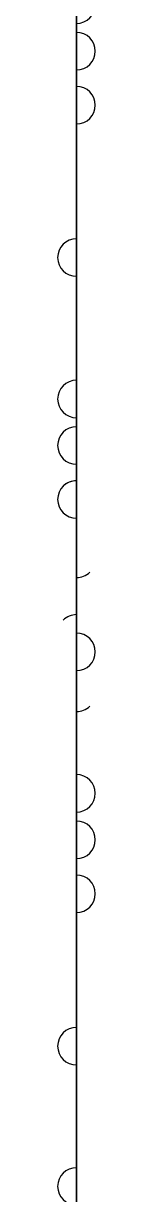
# Model space of a CAD drawing. Header units: millimetres. Extents: x 517 to 522, y -150 to 348.
# Drawn here: x 518.5 to 520.3, y 155.7 to 211.8 of the extents above; entities that cross this region are included whole.
import ezdxf

# ---------------------------------------------------------------- set-up
doc = ezdxf.new("R2010")
doc.units = ezdxf.units.MM
doc.layers.add('f', color=7, linetype='CONTINUOUS')

msp = doc.modelspace()

# ---------------------------------------------------------------- linework, layer by layer
at = {"layer": 'f'}
for p, q in [((519.396, -149.594, 143.903), (519.396, 348.406, 143.903)), ((519.396, -149.594, -462.597), (519.396, 348.406, -462.597)), ((519.396, 226.775, -22.597), (519.396, 198.605, -22.597)), ((519.396, 226.775, -61.097), (519.396, 198.605, -61.097)), ((519.396, 226.775, -138.097), (519.396, 198.605, -138.097)), ((519.396, 226.775, -215.097), (519.396, 198.605, -215.097)), ((519.396, 226.775, 15.903), (519.396, 198.605, 15.903)), ((519.396, 226.775, 54.403), (519.396, 198.605, 54.403)), ((519.396, 226.775, 92.903), (519.396, 198.605, 92.903)), ((519.396, 222.319, -446.097), (519.396, 198.605, -446.097)), ((519.396, 198.605, -444.097), (519.396, 222.319, -444.097)), ((519.396, 222.319, -330.597), (519.396, 198.605, -330.597)), ((519.396, 198.605, -328.597), (519.396, 222.319, -328.597)), ((519.396, 198.605, -367.097), (519.396, 222.319, -367.097)), ((519.396, 222.319, -369.097), (519.396, 198.605, -369.097)), ((519.396, 222.319, -407.597), (519.396, 198.605, -407.597)), ((519.396, 198.605, -405.597), (519.396, 222.319, -405.597)), ((519.396, 198.605, -290.097), (519.396, 222.319, -290.097)), ((519.396, 222.319, -292.097), (519.396, 198.605, -292.097)), ((519.396, 222.319, -253.597), (519.396, 198.605, -253.597)), ((519.396, 198.605, -251.597), (519.396, 222.319, -251.597)), ((519.396, 222.319, -99.597), (519.396, 198.605, -99.597)), ((519.396, 198.605, -97.597), (519.396, 222.319, -97.597)), ((519.396, 222.319, -176.597), (519.396, 198.605, -176.597)), ((519.396, 198.605, -174.597), (519.396, 222.319, -174.597)), ((519.396, 220.356, -442.097), (519.396, 205.025, -442.097)), ((519.396, 220.356, -365.097), (519.396, 205.025, -365.097)), ((519.396, 220.356, -326.597), (519.396, 205.025, -326.597)), ((519.396, 220.356, -403.597), (519.396, 205.025, -403.597)), ((519.396, 220.356, -249.597), (519.396, 205.025, -249.597)), ((519.396, 220.356, -288.097), (519.396, 205.025, -288.097)), ((519.396, 220.356, -95.597), (519.396, 205.025, -95.597)), ((519.396, 220.356, -172.597), (519.396, 205.025, -172.597)), ((519.396, 204.127, -440.656), (519.396, 211.793, -425.041)), ((519.396, 204.127, -363.656), (519.396, 211.793, -348.041)), ((519.396, 204.127, -325.156), (519.396, 211.793, -309.541)), ((519.396, 204.127, -402.156), (519.396, 211.793, -386.541)), ((519.396, 204.127, -248.156), (519.396, 211.793, -232.541)), ((519.396, 204.127, -286.656), (519.396, 211.793, -271.041)), ((519.396, 197.707, -21.156), (519.396, 211.793, 7.536)), ((519.396, 197.707, -59.656), (519.396, 211.793, -30.964)), ((519.396, 204.127, -94.156), (519.396, 211.793, -78.541)), ((519.396, 197.707, -136.656), (519.396, 211.793, -107.964)), ((519.396, 197.707, -213.656), (519.396, 211.793, -184.964)), ((519.396, 204.127, -171.156), (519.396, 211.793, -155.541)), ((519.396, 197.707, 17.344), (519.396, 211.793, 46.036)), ((519.396, 197.707, 55.844), (519.396, 211.793, 84.536)), ((519.396, 197.707, 94.344), (519.396, 211.793, 123.036)), ((519.396, 211.36, -421.384), (519.396, 201.466, -441.538)), ((519.396, 211.36, -305.884), (519.396, 201.466, -326.038)), ((519.396, 211.36, -344.384), (519.396, 201.466, -364.538)), ((519.396, 211.36, -382.884), (519.396, 201.466, -403.038)), ((519.396, 211.36, -267.384), (519.396, 201.466, -287.538)), ((519.396, 211.36, -228.884), (519.396, 201.466, -249.038)), ((519.396, 211.36, -151.884), (519.396, 201.466, -172.038)), ((519.396, 211.36, -74.884), (519.396, 201.466, -95.038)), ((519.396, 199.671, -440.656), (519.396, 209.565, -420.503)), ((519.396, 199.671, -325.156), (519.396, 209.565, -305.003)), ((519.396, 199.671, -363.656), (519.396, 209.565, -343.503)), ((519.396, 199.671, -402.156), (519.396, 209.565, -382.003)), ((519.396, 199.671, -286.656), (519.396, 209.565, -266.503)), ((519.396, 199.671, -248.156), (519.396, 209.565, -228.003)), ((519.396, 199.671, -171.156), (519.396, 209.565, -151.003)), ((519.396, 199.671, -94.156), (519.396, 209.565, -74.003)), ((519.396, 208.773, -413.038), (519.396, 194.688, -441.73)), ((519.396, 208.773, -336.038), (519.396, 194.688, -364.73)), ((519.396, 208.773, -297.538), (519.396, 194.688, -326.23)), ((519.396, 208.773, -374.538), (519.396, 194.688, -403.23)), ((519.396, 208.773, -220.538), (519.396, 194.688, -249.23)), ((519.396, 208.773, -259.038), (519.396, 194.688, -287.73)), ((519.396, 208.773, 10.462), (519.396, 194.688, -18.23)), ((519.396, 208.773, -28.038), (519.396, 194.688, -56.73)), ((519.396, 208.773, -66.538), (519.396, 194.688, -95.23)), ((519.396, 208.773, -143.538), (519.396, 194.688, -172.23)), ((519.396, 208.773, -105.038), (519.396, 194.688, -133.73)), ((519.396, 208.773, -182.038), (519.396, 194.688, -210.73)), ((519.396, 208.773, 48.962), (519.396, 194.688, 20.27)), ((519.396, 208.773, 87.462), (519.396, 194.688, 58.77)), ((519.396, 208.773, 125.962), (519.396, 194.688, 97.27)), ((519.396, 179.705, -296.097), (519.396, 207.875, -296.097)), ((519.396, 179.705, -219.097), (519.396, 207.875, -219.097)), ((519.396, 179.705, -65.097), (519.396, 207.875, -65.097)), ((519.396, 192.893, -440.849), (519.396, 206.978, -412.156)), ((519.396, 192.893, -363.849), (519.396, 206.978, -335.156)), ((519.396, 192.893, -402.349), (519.396, 206.978, -373.656)), ((519.396, 192.893, -286.849), (519.396, 206.978, -258.156)), ((519.396, 192.893, -17.349), (519.396, 206.978, 11.344)), ((519.396, 192.893, -55.849), (519.396, 206.978, -27.156)), ((519.396, 192.893, -171.349), (519.396, 206.978, -142.656)), ((519.396, 192.893, -132.849), (519.396, 206.978, -104.156)), ((519.396, 192.893, -209.849), (519.396, 206.978, -181.156)), ((519.396, 192.893, 21.151), (519.396, 206.978, 49.844)), ((519.396, 192.893, 59.651), (519.396, 206.978, 88.344)), ((519.396, 192.893, 98.151), (519.396, 206.978, 126.844)), ((519.396, 179.705, -411.597), (519.396, 203.419, -411.597)), ((519.396, 203.419, -413.597), (519.396, 179.705, -413.597)), ((519.396, 203.419, -336.597), (519.396, 179.705, -336.597)), ((519.396, 179.705, -334.597), (519.396, 203.419, -334.597)), ((519.396, 179.705, -373.097), (519.396, 203.419, -373.097)), ((519.396, 203.419, -375.097), (519.396, 179.705, -375.097)), ((519.396, 179.705, -257.597), (519.396, 203.419, -257.597)), ((519.396, 203.419, -259.597), (519.396, 179.705, -259.597)), ((519.396, 179.705, -180.597), (519.396, 203.419, -180.597)), ((519.396, 203.419, -182.597), (519.396, 179.705, -182.597)), ((519.396, 179.705, 11.903), (519.396, 203.419, 11.903)), ((519.396, 203.419, 9.903), (519.396, 179.705, 9.903)), ((519.396, 179.705, -26.597), (519.396, 203.419, -26.597)), ((519.396, 203.419, -28.597), (519.396, 179.705, -28.597)), ((519.396, 179.705, -103.597), (519.396, 203.419, -103.597)), ((519.396, 203.419, -105.597), (519.396, 179.705, -105.597)), ((519.396, 179.705, -142.097), (519.396, 203.419, -142.097)), ((519.396, 203.419, -144.097), (519.396, 179.705, -144.097)), ((519.396, 179.705, 50.403), (519.396, 203.419, 50.403)), ((519.396, 203.419, 48.403), (519.396, 179.705, 48.403)), ((519.396, 179.705, 88.903), (519.396, 203.419, 88.903)), ((519.396, 203.419, 86.903), (519.396, 179.705, 86.903)), ((519.396, 179.705, 127.403), (519.396, 203.419, 127.403)), ((519.396, 203.419, 125.403), (519.396, 179.705, 125.403)), ((519.396, 202.354, -417.038), (519.396, 194.688, -432.653)), ((519.396, 202.354, -340.038), (519.396, 194.688, -355.653)), ((519.396, 202.354, -378.538), (519.396, 194.688, -394.153)), ((519.396, 202.354, -263.038), (519.396, 194.688, -278.653)), ((519.396, 202.354, 6.462), (519.396, 194.688, -9.153)), ((519.396, 202.354, -32.038), (519.396, 194.688, -47.653)), ((519.396, 202.354, -147.538), (519.396, 194.688, -163.153)), ((519.396, 202.354, -109.038), (519.396, 194.688, -124.653)), ((519.396, 202.354, -186.038), (519.396, 194.688, -201.653)), ((519.396, 202.354, 44.962), (519.396, 194.688, 29.347)), ((519.396, 202.354, 83.462), (519.396, 194.688, 67.847)), ((519.396, 202.354, 121.962), (519.396, 194.688, 106.347)), ((519.396, 186.125, -415.597), (519.396, 201.456, -415.597)), ((519.396, 186.125, -338.597), (519.396, 201.456, -338.597)), ((519.396, 186.125, -377.097), (519.396, 201.456, -377.097)), ((519.396, 186.125, -261.597), (519.396, 201.456, -261.597)), ((519.396, 186.125, 7.903), (519.396, 201.456, 7.903)), ((519.396, 186.125, -30.597), (519.396, 201.456, -30.597)), ((519.396, 186.125, -146.097), (519.396, 201.456, -146.097)), ((519.396, 186.125, -107.597), (519.396, 201.456, -107.597)), ((519.396, 186.125, -184.597), (519.396, 201.456, -184.597)), ((519.396, 186.125, 46.403), (519.396, 201.456, 46.403)), ((519.396, 186.125, 84.903), (519.396, 201.456, 84.903)), ((519.396, 186.125, 123.403), (519.396, 201.456, 123.403)), ((519.396, 192.893, -432.653), (519.396, 185.227, -417.038)), ((519.396, 192.893, -355.653), (519.396, 185.227, -340.038)), ((519.396, 192.893, -326.23), (519.396, 178.807, -297.538)), ((519.396, 192.893, -394.153), (519.396, 185.227, -378.538)), ((519.396, 192.893, -249.23), (519.396, 178.807, -220.538)), ((519.396, 192.893, -278.653), (519.396, 185.227, -263.038)), ((519.396, 192.893, -9.153), (519.396, 185.227, 6.462)), ((519.396, 192.893, -47.653), (519.396, 185.227, -32.038)), ((519.396, 192.893, -95.23), (519.396, 178.807, -66.538)), ((519.396, 192.893, -163.153), (519.396, 185.227, -147.538)), ((519.396, 192.893, -124.653), (519.396, 185.227, -109.038)), ((519.396, 192.893, -201.653), (519.396, 185.227, -186.038)), ((519.396, 192.893, 29.347), (519.396, 185.227, 44.962)), ((519.396, 192.893, 67.847), (519.396, 185.227, 83.462)), ((519.396, 192.893, 106.347), (519.396, 185.227, 121.962)), ((519.396, 182.566, -416.156), (519.396, 192.46, -436.31)), ((519.396, 182.566, -339.156), (519.396, 192.46, -359.31)), ((519.396, 182.566, -377.656), (519.396, 192.46, -397.81)), ((519.396, 182.566, -262.156), (519.396, 192.46, -282.31)), ((519.396, 182.566, 7.344), (519.396, 192.46, -12.81)), ((519.396, 182.566, -31.156), (519.396, 192.46, -51.31)), ((519.396, 182.566, -185.156), (519.396, 192.46, -205.31)), ((519.396, 182.566, -108.156), (519.396, 192.46, -128.31)), ((519.396, 182.566, -146.656), (519.396, 192.46, -166.81)), ((519.396, 182.566, 45.844), (519.396, 192.46, 25.69)), ((519.396, 182.566, 84.344), (519.396, 192.46, 64.19)), ((519.396, 182.566, 122.844), (519.396, 192.46, 102.69)), ((519.396, 190.665, -437.191), (519.396, 180.771, -417.038)), ((519.396, 190.665, -360.191), (519.396, 180.771, -340.038)), ((519.396, 190.665, -398.691), (519.396, 180.771, -378.538)), ((519.396, 190.665, -283.191), (519.396, 180.771, -263.038)), ((519.396, 190.665, -13.691), (519.396, 180.771, 6.462)), ((519.396, 190.665, -52.191), (519.396, 180.771, -32.038)), ((519.396, 190.665, -206.191), (519.396, 180.771, -186.038)), ((519.396, 190.665, -129.191), (519.396, 180.771, -109.038)), ((519.396, 190.665, -167.691), (519.396, 180.771, -147.538)), ((519.396, 190.665, 24.809), (519.396, 180.771, 44.962)), ((519.396, 190.665, 63.309), (519.396, 180.771, 83.462)), ((519.396, 190.665, 101.809), (519.396, 180.771, 121.962)), ((519.396, 175.788, -415.964), (519.396, 189.873, -444.656)), ((519.396, 175.788, -300.464), (519.396, 189.873, -329.156)), ((519.396, 175.788, -338.964), (519.396, 189.873, -367.656)), ((519.396, 175.788, -377.464), (519.396, 189.873, -406.156)), ((519.396, 175.788, -261.964), (519.396, 189.873, -290.656)), ((519.396, 175.788, -223.464), (519.396, 189.873, -252.156)), ((519.396, 175.788, 7.536), (519.396, 189.873, -21.156)), ((519.396, 175.788, -30.964), (519.396, 189.873, -59.656)), ((519.396, 175.788, -184.964), (519.396, 189.873, -213.656)), ((519.396, 175.788, -69.464), (519.396, 189.873, -98.156)), ((519.396, 175.788, -146.464), (519.396, 189.873, -175.156)), ((519.396, 175.788, -107.964), (519.396, 189.873, -136.656)), ((519.396, 175.788, 46.036), (519.396, 189.873, 17.344)), ((519.396, 175.788, 84.536), (519.396, 189.873, 55.844)), ((519.396, 175.788, 123.036), (519.396, 189.873, 94.344)), ((519.396, 188.975, -330.597), (519.396, 160.805, -330.597)), ((519.396, 188.975, -407.597), (519.396, 160.805, -407.597)), ((519.396, 188.975, -253.597), (519.396, 160.805, -253.597)), ((519.396, 188.078, -445.538), (519.396, 173.993, -416.845)), ((519.396, 188.078, -368.538), (519.396, 173.993, -339.845)), ((519.396, 188.078, -291.538), (519.396, 173.993, -262.845)), ((519.396, 188.078, -22.038), (519.396, 173.993, 6.655)), ((519.396, 188.078, -60.538), (519.396, 173.993, -31.845)), ((519.396, 188.078, -214.538), (519.396, 173.993, -185.845)), ((519.396, 188.078, -99.038), (519.396, 173.993, -70.345)), ((519.396, 188.078, -176.038), (519.396, 173.993, -147.345)), ((519.396, 188.078, -137.538), (519.396, 173.993, -108.845)), ((519.396, 188.078, 16.462), (519.396, 173.993, 45.155)), ((519.396, 188.078, 54.962), (519.396, 173.993, 83.655)), ((519.396, 188.078, 93.462), (519.396, 173.993, 122.155)), ((519.396, 184.519, -446.097), (519.396, 160.805, -446.097)), ((519.396, 160.805, -444.097), (519.396, 184.519, -444.097)), ((519.396, 184.519, -369.097), (519.396, 160.805, -369.097)), ((519.396, 160.805, -367.097), (519.396, 184.519, -367.097)), ((519.396, 184.519, -292.097), (519.396, 160.805, -292.097)), ((519.396, 160.805, -290.097), (519.396, 184.519, -290.097)), ((519.396, 160.805, -213.097), (519.396, 184.519, -213.097)), ((519.396, 184.519, -215.097), (519.396, 160.805, -215.097)), ((519.396, 160.805, -20.597), (519.396, 184.519, -20.597)), ((519.396, 184.519, -22.597), (519.396, 160.805, -22.597)), ((519.396, 160.805, -59.097), (519.396, 184.519, -59.097)), ((519.396, 184.519, -61.097), (519.396, 160.805, -61.097)), ((519.396, 184.519, -176.597), (519.396, 160.805, -176.597)), ((519.396, 160.805, -174.597), (519.396, 184.519, -174.597)), ((519.396, 160.805, -97.597), (519.396, 184.519, -97.597)), ((519.396, 184.519, -99.597), (519.396, 160.805, -99.597)), ((519.396, 184.519, -138.097), (519.396, 160.805, -138.097)), ((519.396, 160.805, -136.097), (519.396, 184.519, -136.097)), ((519.396, 160.805, 17.903), (519.396, 184.519, 17.903)), ((519.396, 184.519, 15.903), (519.396, 160.805, 15.903)), ((519.396, 160.805, 56.403), (519.396, 184.519, 56.403)), ((519.396, 184.519, 54.403), (519.396, 160.805, 54.403)), ((519.396, 160.805, 94.903), (519.396, 184.519, 94.903)), ((519.396, 184.519, 92.903), (519.396, 160.805, 92.903)), ((519.396, 175.788, -425.041), (519.396, 183.454, -440.656)), ((519.396, 175.788, -348.041), (519.396, 183.454, -363.656)), ((519.396, 175.788, -271.041), (519.396, 183.454, -286.656)), ((519.396, 175.788, -1.541), (519.396, 183.454, -17.156)), ((519.396, 175.788, -40.041), (519.396, 183.454, -55.656)), ((519.396, 175.788, -194.041), (519.396, 183.454, -209.656)), ((519.396, 175.788, -117.041), (519.396, 183.454, -132.656)), ((519.396, 175.788, -78.541), (519.396, 183.454, -94.156)), ((519.396, 175.788, -155.541), (519.396, 183.454, -171.156)), ((519.396, 175.788, 36.959), (519.396, 183.454, 21.344)), ((519.396, 175.788, 75.459), (519.396, 183.454, 59.844)), ((519.396, 175.788, 113.959), (519.396, 183.454, 98.344)), ((519.396, 182.556, -442.097), (519.396, 167.225, -442.097)), ((519.396, 182.556, -365.097), (519.396, 167.225, -365.097)), ((519.396, 182.556, -288.097), (519.396, 167.225, -288.097)), ((519.396, 182.556, -18.597), (519.396, 167.225, -18.597)), ((519.396, 182.556, -57.097), (519.396, 167.225, -57.097)), ((519.396, 182.556, -211.097), (519.396, 167.225, -211.097)), ((519.396, 182.556, -134.097), (519.396, 167.225, -134.097)), ((519.396, 182.556, -95.597), (519.396, 167.225, -95.597)), ((519.396, 182.556, -172.597), (519.396, 167.225, -172.597)), ((519.396, 182.556, 19.903), (519.396, 167.225, 19.903)), ((519.396, 182.556, 58.403), (519.396, 167.225, 58.403)), ((519.396, 182.556, 96.903), (519.396, 167.225, 96.903)), ((519.396, 166.327, -440.656), (519.396, 173.993, -425.041)), ((519.396, 159.907, -329.156), (519.396, 173.993, -300.464)), ((519.396, 166.327, -363.656), (519.396, 173.993, -348.041)), ((519.396, 159.907, -406.156), (519.396, 173.993, -377.464)), ((519.396, 166.327, -286.656), (519.396, 173.993, -271.041)), ((519.396, 159.907, -252.156), (519.396, 173.993, -223.464)), ((519.396, 166.327, -17.156), (519.396, 173.993, -1.541)), ((519.396, 166.327, -55.656), (519.396, 173.993, -40.041)), ((519.396, 166.327, -209.656), (519.396, 173.993, -194.041)), ((519.396, 166.327, -132.656), (519.396, 173.993, -117.041)), ((519.396, 166.327, -94.156), (519.396, 173.993, -78.541)), ((519.396, 166.327, -171.156), (519.396, 173.993, -155.541)), ((519.396, 166.327, 21.344), (519.396, 173.993, 36.959)), ((519.396, 166.327, 59.844), (519.396, 173.993, 75.459)), ((519.396, 166.327, 98.344), (519.396, 173.993, 113.959)), ((519.396, 173.56, -421.384), (519.396, 163.666, -441.538)), ((519.396, 173.56, -344.384), (519.396, 163.666, -364.538)), ((519.396, 173.56, -267.384), (519.396, 163.666, -287.538)), ((519.396, 173.56, 2.116), (519.396, 163.666, -18.038)), ((519.396, 173.56, -36.384), (519.396, 163.666, -56.538)), ((519.396, 173.56, -113.384), (519.396, 163.666, -133.538)), ((519.396, 173.56, -151.884), (519.396, 163.666, -172.038)), ((519.396, 173.56, -74.884), (519.396, 163.666, -95.038)), ((519.396, 173.56, -190.384), (519.396, 163.666, -210.538)), ((519.396, 173.56, 40.616), (519.396, 163.666, 20.462)), ((519.396, 173.56, 79.116), (519.396, 163.666, 58.962)), ((519.396, 173.56, 117.616), (519.396, 163.666, 97.462)), ((519.396, 161.871, -440.656), (519.396, 171.765, -420.503)), ((519.396, 161.871, -363.656), (519.396, 171.765, -343.503)), ((519.396, 161.871, -286.656), (519.396, 171.765, -266.503)), ((519.396, 161.871, -17.156), (519.396, 171.765, 2.997)), ((519.396, 161.871, -55.656), (519.396, 171.765, -35.503)), ((519.396, 161.871, -132.656), (519.396, 171.765, -112.503)), ((519.396, 161.871, -171.156), (519.396, 171.765, -151.003)), ((519.396, 161.871, -94.156), (519.396, 171.765, -74.003)), ((519.396, 161.871, -209.656), (519.396, 171.765, -189.503)), ((519.396, 161.871, 21.344), (519.396, 171.765, 41.497)), ((519.396, 161.871, 59.844), (519.396, 171.765, 79.997)), ((519.396, 161.871, 98.344), (519.396, 171.765, 118.497)), ((519.396, 156.946, -441.612), (519.396, 170.973, -413.038)), ((519.396, 170.973, -297.538), (519.396, 156.888, -326.23)), ((519.396, 170.973, -336.038), (519.396, 156.888, -364.73)), ((519.396, 170.973, -374.538), (519.396, 156.946, -403.112)), ((519.396, 170.973, -220.538), (519.396, 156.888, -249.23)), ((519.396, 170.973, -182.038), (519.396, 156.888, -210.73)), ((519.396, 170.973, -143.538), (519.396, 156.888, -172.23)), ((519.396, 170.973, -105.038), (519.396, 156.888, -133.73)), ((519.396, 170.973, -66.538), (519.396, 156.888, -95.23)), ((519.396, 170.973, -28.038), (519.396, 156.888, -56.73)), ((519.396, 170.973, 10.462), (519.396, 156.888, -18.23)), ((519.396, 170.973, 48.962), (519.396, 156.888, 20.27)), ((519.396, 170.973, 87.462), (519.396, 156.888, 58.77)), ((519.396, 170.973, 125.962), (519.396, 156.888, 97.27)), ((519.396, 170.973, -259.038), (519.396, 156.888, -287.73)), ((519.396, 170.075, -373.097), (519.396, 142.021, -373.097)), ((519.396, 170.075, -180.597), (519.396, 142.021, -180.597)), ((519.396, 170.075, -142.097), (519.396, 142.021, -142.097)), ((519.396, 170.075, -65.097), (519.396, 142.021, -65.097)), ((519.396, 170.075, -26.597), (519.396, 142.021, -26.597)), ((519.396, 170.075, 11.903), (519.396, 142.021, 11.903)), ((519.396, 170.075, 50.403), (519.396, 142.021, 50.403)), ((519.396, 170.075, 88.903), (519.396, 142.021, 88.903)), ((519.396, 170.075, 127.403), (519.396, 142.021, 127.403)), ((519.396, 169.178, -412.156), (519.396, 155.15, -440.731)), ((519.396, 156.106, -323.285), (519.396, 169.178, -296.656)), ((519.396, 156.106, -361.785), (519.396, 169.178, -335.156)), ((519.396, 156.106, -246.285), (519.396, 169.178, -219.656)), ((519.396, 156.106, -130.785), (519.396, 169.178, -104.156)), ((519.396, 156.106, -284.785), (519.396, 169.178, -258.156)), ((519.396, 146.477, -413.597), (519.396, 165.62, -413.597)), ((519.396, 165.62, -411.597), (519.396, 146.477, -411.597)), ((519.396, 165.62, -334.597), (519.396, 146.477, -334.597)), ((519.396, 146.477, -336.597), (519.396, 165.62, -336.597)), ((519.396, 165.62, -296.097), (519.396, 146.477, -296.097)), ((519.396, 165.62, -298.097), (519.396, 156.106, -298.097)), ((519.396, 165.62, -219.097), (519.396, 146.477, -219.097)), ((519.396, 165.62, -221.097), (519.396, 156.106, -221.097)), ((519.396, 165.62, -257.597), (519.396, 146.477, -257.597)), ((519.396, 165.62, -259.597), (519.396, 156.106, -259.597)), ((519.396, 165.619, -103.597), (519.396, 146.477, -103.597)), ((519.396, 165.619, -105.597), (519.396, 156.106, -105.597)), ((519.396, 164.554, -417.038), (519.396, 156.946, -432.535)), ((519.396, 164.554, -340.038), (519.396, 156.888, -355.653)), ((519.396, 164.554, -301.538), (519.396, 156.888, -317.153)), ((519.396, 164.554, -263.038), (519.396, 156.888, -278.653)), ((519.396, 164.554, -109.038), (519.396, 156.888, -124.653)), ((519.396, 164.554, -224.538), (519.396, 156.888, -240.153)), ((519.396, 163.656, -415.597), (519.396, 148.44, -415.597)), ((519.396, 163.656, -338.597), (519.396, 148.44, -338.597)), ((519.396, 163.656, -300.097), (519.396, 148.44, -300.097)), ((519.396, 163.656, -261.597), (519.396, 148.44, -261.597)), ((519.396, 163.656, -107.597), (519.396, 148.44, -107.597)), ((519.396, 163.656, -223.097), (519.396, 148.44, -223.097)), ((519.396, 156.106, -356.212), (519.396, 156.106, -356.206)), ((519.396, 156.106, -323.519), (519.396, 156.106, -323.285)), ((519.396, 156.106, -323.519), (519.396, 142.918, -296.656)), ((519.396, 156.106, -326.789), (519.396, 156.106, -326.783)), ((519.396, 146.477, -298.097), (519.396, 156.106, -298.097)), ((519.396, 156.106, -317.712), (519.396, 156.106, -317.706)), ((519.396, 156.106, -362.019), (519.396, 156.106, -361.785)), ((519.396, 156.106, -362.019), (519.396, 142.918, -335.156)), ((519.396, 156.106, -365.289), (519.396, 156.106, -365.283)), ((519.396, 156.106, -279.212), (519.396, 156.106, -279.206)), ((519.396, 156.106, -246.519), (519.396, 156.106, -246.285)), ((519.396, 156.106, -246.519), (519.396, 142.918, -219.656)), ((519.396, 156.106, -249.789), (519.396, 156.106, -249.783)), ((519.396, 156.106, -211.289), (519.396, 156.106, -211.283)), ((519.396, 156.106, -172.789), (519.396, 156.106, -172.783)), ((519.396, 156.106, -131.019), (519.396, 156.106, -130.785)), ((519.396, 156.106, -131.019), (519.396, 142.918, -104.156)), ((519.396, 156.106, -134.289), (519.396, 156.106, -134.283)), ((519.396, 156.106, -95.789), (519.396, 156.106, -95.783)), ((519.396, 156.106, -57.289), (519.396, 156.106, -57.283)), ((519.396, 156.106, -18.789), (519.396, 156.106, -18.783)), ((519.396, 156.106, 19.711), (519.396, 156.106, 19.717)), ((519.396, 156.106, 58.211), (519.396, 156.106, 58.217)), ((519.396, 156.106, 96.711), (519.396, 156.106, 96.717)), ((519.396, 156.106, -125.212), (519.396, 156.106, -125.206)), ((519.396, 146.477, -105.597), (519.396, 156.106, -105.597)), ((519.396, 146.477, -221.097), (519.396, 156.106, -221.097)), ((519.396, 156.106, -240.712), (519.396, 156.106, -240.706)), ((519.396, 146.477, -259.597), (519.396, 156.106, -259.597)), ((519.396, 156.106, -285.019), (519.396, 156.106, -284.785)), ((519.396, 156.106, -285.019), (519.396, 142.918, -258.156)), ((519.396, 156.106, -288.289), (519.396, 156.106, -288.283))]:
    msp.add_line(p, q, dxfattribs=at)
for centre, radius, start, end in [((519.396, 212.69, 7.095), 0.898, -90, 90), ((519.396, 212.69, 45.595), 0.898, -90, 90), ((519.396, 212.69, 84.095), 0.898, -90, 90), ((519.396, 212.69, 122.595), 0.898, -90, 90), ((519.396, 210.462, -420.943), 0.898, -90, 90), ((519.396, 210.462, -305.443), 0.898, -90, 90), ((519.396, 210.462, -343.943), 0.898, -90, 90), ((519.396, 210.462, -382.443), 0.898, -90, 90), ((519.396, 210.462, -266.943), 0.898, -90, 90), ((519.396, 210.462, -228.443), 0.898, -90, 90), ((519.396, 210.462, -151.443), 0.898, -90, 90), ((519.396, 210.462, -74.443), 0.898, -90, 90), ((519.396, 207.875, -412.597), 0.898, -90, 90), ((519.396, 207.875, -335.597), 0.898, -90, 90), ((519.396, 207.875, -374.097), 0.898, -90, 90), ((519.396, 207.875, -258.597), 0.898, -90, 90), ((519.396, 207.875, 10.903), 0.898, -90, 90), ((519.396, 207.875, -27.597), 0.898, -90, 90), ((519.396, 207.875, -143.097), 0.898, -90, 90), ((519.396, 207.875, -104.597), 0.898, -90, 90), ((519.396, 207.875, -181.597), 0.898, -90, 90), ((519.396, 207.875, 49.403), 0.898, -90, 90), ((519.396, 207.875, 87.903), 0.898, -90, 90), ((519.396, 207.875, 126.403), 0.898, -90, 90), ((519.396, 207.875, -297.097), 0.00000013, -45.263, 90), ((519.396, 207.875, -220.097), 0.00000013, -45.263, 90), ((519.396, 207.875, -66.097), 0.00000013, -45.263, 90), ((519.396, 205.025, -441.097), 0.00000013, 134.737, -90), ((519.396, 205.025, -364.097), 0.00000013, 134.737, -90), ((519.396, 205.025, -325.597), 0.00000013, 134.737, -90), ((519.396, 205.025, -402.597), 0.00000013, 134.737, -90), ((519.396, 205.025, -248.597), 0.00000013, 134.737, -90), ((519.396, 205.025, -287.097), 0.00000013, 134.737, -90), ((519.396, 205.025, -94.597), 0.00000013, 134.737, -90), ((519.396, 205.025, -171.597), 0.00000013, 134.737, -90), ((519.396, 203.419, -412.597), 0.00000013, -45.263, 134.737), ((519.396, 203.419, -335.597), 0.00000013, -45.263, 134.737), ((519.396, 203.419, -374.097), 0.00000013, -45.263, 134.737), ((519.396, 203.419, -258.597), 0.00000013, -45.263, 134.7365), ((519.396, 203.419, -181.597), 0.00000013, -45.263, 134.7365), ((519.396, 203.419, 10.903), 0.00000013, -45.263, 134.7365), ((519.396, 203.419, -27.597), 0.00000013, -45.263, 134.737), ((519.396, 203.419, -104.597), 0.00000013, -45.263, 134.7365), ((519.396, 203.419, -143.097), 0.00000013, -45.263, 134.737), ((519.396, 203.419, 49.403), 0.00000013, -45.263, 134.737), ((519.396, 203.419, 87.903), 0.00000013, -45.263, 134.737), ((519.396, 203.419, 126.403), 0.00000013, -45.263, 134.737), ((519.396, 200.569, -441.097), 0.898, 90, -90), ((519.396, 200.569, -325.597), 0.898, 90, -90), ((519.396, 200.569, -364.097), 0.898, 90, -90), ((519.396, 200.569, -402.597), 0.898, 90, -90), ((519.396, 200.569, -287.097), 0.898, 90, -90), ((519.396, 200.569, -248.597), 0.898, 90, -90), ((519.396, 200.569, -171.597), 0.898, 90, -90), ((519.396, 200.569, -94.597), 0.898, 90, -90), ((519.396, 201.456, -416.597), 0.00000013, -45.263, 90), ((519.396, 201.456, -339.597), 0.00000013, -45.263, 90), ((519.396, 201.456, -378.097), 0.00000013, -45.263, 90), ((519.396, 201.456, -262.597), 0.00000013, -45.263, 90), ((519.396, 201.456, 6.903), 0.00000013, -45.263, 90), ((519.396, 201.456, -31.597), 0.00000013, -45.263, 90), ((519.396, 201.456, -147.097), 0.00000013, -45.263, 90), ((519.396, 201.456, -108.597), 0.00000013, -45.263, 90), ((519.396, 201.456, -185.597), 0.00000013, -45.263, 90), ((519.396, 201.456, 45.403), 0.00000013, -45.263, 90), ((519.396, 201.456, 83.903), 0.00000013, -45.263, 90), ((519.396, 201.456, 122.403), 0.00000013, -45.263, 90), ((519.396, 198.605, -445.097), 0.00000013, 134.737, -45.263), ((519.396, 198.605, -329.597), 0.00000013, 134.737, -45.263), ((519.396, 198.605, -368.097), 0.00000013, 134.737, -45.2635), ((519.396, 198.605, -406.597), 0.00000013, 134.737, -45.263), ((519.396, 198.605, -291.097), 0.00000013, 134.737, -45.263), ((519.396, 198.605, -252.597), 0.00000013, 134.737, -45.263), ((519.396, 198.605, -21.597), 0.00000013, 134.737, -90), ((519.396, 198.605, -60.097), 0.00000013, 134.737, -90), ((519.396, 198.605, -137.097), 0.00000013, 134.737, -90), ((519.396, 198.605, -214.097), 0.00000013, 134.737, -90), ((519.396, 198.605, -98.597), 0.00000013, 134.737, -45.263), ((519.396, 198.605, -175.597), 0.00000013, 134.737, -45.263), ((519.396, 198.605, 16.903), 0.00000013, 134.737, -90), ((519.396, 198.605, 55.403), 0.00000013, 134.737, -90), ((519.396, 198.605, 93.903), 0.00000013, 134.737, -90), ((519.396, 193.79, -432.212), 0.898, 90, -90), ((519.396, 193.79, -441.289), 0.898, 90, -90), ((519.396, 193.79, -364.289), 0.898, 90, -90), ((519.396, 193.79, -355.212), 0.898, 90, -90), ((519.396, 193.79, -325.789), 0.898, 90, -90), ((519.396, 193.79, -393.712), 0.898, 90, -90), ((519.396, 193.79, -402.789), 0.898, 90, -90), ((519.396, 193.79, -248.789), 0.898, 90, -90), ((519.396, 193.79, -278.212), 0.898, 90, -90), ((519.396, 193.79, -287.289), 0.898, 90, -90), ((519.396, 193.79, -17.789), 0.898, 90, -90), ((519.396, 193.79, -8.712), 0.898, 90, -90), ((519.396, 193.79, -56.289), 0.898, 90, -90), ((519.396, 193.79, -47.212), 0.898, 90, -90), ((519.396, 193.79, -94.789), 0.898, 90, -90), ((519.396, 193.79, -162.712), 0.898, 90, -90), ((519.396, 193.79, -171.789), 0.898, 90, -90), ((519.396, 193.79, -124.212), 0.898, 90, -90), ((519.396, 193.79, -133.289), 0.898, 90, -90), ((519.396, 193.79, -201.212), 0.898, 90, -90), ((519.396, 193.79, -210.289), 0.898, 90, -90), ((519.396, 193.79, 29.788), 0.898, 90, -90), ((519.396, 193.79, 20.711), 0.898, 90, -90), ((519.396, 193.79, 68.288), 0.898, 90, -90), ((519.396, 193.79, 59.211), 0.898, 90, -90), ((519.396, 193.79, 97.711), 0.898, 90, -90), ((519.396, 193.79, 106.788), 0.898, 90, -90), ((519.396, 191.562, -436.751), 0.898, 90, -90), ((519.396, 191.562, -359.751), 0.898, 90, -90), ((519.396, 191.562, -398.251), 0.898, 90, -90), ((519.396, 191.562, -282.751), 0.898, 90, -90), ((519.396, 191.562, -13.251), 0.898, 90, -90), ((519.396, 191.562, -51.751), 0.898, 90, -90), ((519.396, 191.562, -205.751), 0.898, 90, -90), ((519.396, 191.562, -128.751), 0.898, 90, -90), ((519.396, 191.562, -167.251), 0.898, 90, -90), ((519.396, 191.562, 25.249), 0.898, 90, -90), ((519.396, 191.562, 63.749), 0.898, 90, -90), ((519.396, 191.562, 102.249), 0.898, 90, -90), ((519.396, 188.975, -445.097), 0.898, 90, -90), ((519.396, 188.975, -368.097), 0.898, 90, -90), ((519.396, 188.975, -291.097), 0.898, 90, -90), ((519.396, 188.975, -21.597), 0.898, 90, -90), ((519.396, 188.975, -60.097), 0.898, 90, -90), ((519.396, 188.975, -214.097), 0.898, 90, -90), ((519.396, 188.975, -98.597), 0.898, 90, -90), ((519.396, 188.975, -175.597), 0.898, 90, -90), ((519.396, 188.975, -137.097), 0.898, 90, -90), ((519.396, 188.975, 16.903), 0.898, 90, -90), ((519.396, 188.975, 55.403), 0.898, 90, -90), ((519.396, 188.975, 93.903), 0.898, 90, -90), ((519.396, 188.975, -329.597), 0.898, 90, 134.7371), ((519.396, 188.975, -406.597), 0.898, 90, 134.7371), ((519.396, 188.975, -252.597), 0.898, 90, 134.7365), ((519.396, 186.125, -416.597), 0.898, -90, -45.2629), ((519.396, 186.125, -339.597), 0.898, -90, -45.2635), ((519.396, 186.125, -378.097), 0.898, -90, -45.2629), ((519.396, 186.125, -262.597), 0.898, -90, -45.2629), ((519.396, 186.125, 6.903), 0.898, -90, -45.2632), ((519.396, 186.125, -31.597), 0.898, -90, -45.2632), ((519.396, 186.125, -147.097), 0.898, -90, -45.2632), ((519.396, 186.125, -108.597), 0.898, -90, -45.2629), ((519.396, 186.125, -185.597), 0.898, -90, -45.2632), ((519.396, 186.125, 45.403), 0.898, -90, -45.2629), ((519.396, 186.125, 83.903), 0.898, -90, -45.2632), ((519.396, 186.125, 122.403), 0.898, -90, -45.2632), ((519.396, 184.519, -445.097), 0.00000013, -45.263, 134.737), ((519.396, 184.519, -368.097), 0.00000013, -45.263, 134.737), ((519.396, 184.519, -291.097), 0.00000013, -45.263, 134.737), ((519.396, 184.519, -214.097), 0.00000013, -45.263, 134.7365), ((519.396, 184.519, -21.597), 0.00000013, -45.263, 134.737), ((519.396, 184.519, -60.097), 0.00000013, -45.263, 134.737), ((519.396, 184.519, -175.597), 0.00000013, -45.263, 134.737), ((519.396, 184.519, -98.597), 0.00000013, -45.263, 134.737), ((519.396, 184.519, -137.097), 0.00000013, -45.263, 134.737), ((519.396, 184.519, 16.903), 0.00000013, -45.263, 134.737), ((519.396, 184.519, 55.403), 0.00000013, -45.263, 134.737), ((519.396, 184.519, 93.903), 0.00000013, -45.263, 134.737), ((519.396, 182.556, -441.097), 0.898, 90, 134.7365), ((519.396, 182.556, -364.097), 0.898, 90, 134.7371), ((519.396, 182.556, -287.097), 0.898, 90, 134.7365), ((519.396, 182.556, -210.097), 0.898, 90, 134.7371), ((519.396, 182.556, -171.597), 0.898, 90, 134.7368), ((519.396, 182.556, -17.597), 0.898, 90, 134.7371), ((519.396, 182.556, -56.097), 0.898, 90, 134.7371), ((519.396, 182.556, -133.097), 0.898, 90, 134.7368), ((519.396, 182.556, -94.597), 0.898, 90, 134.7371), ((519.396, 182.556, 20.903), 0.898, 90, 134.7371), ((519.396, 182.556, 59.403), 0.898, 90, 134.7371), ((519.396, 182.556, 97.903), 0.898, 90, 134.7371), ((519.396, 181.669, -416.597), 0.898, -90, 90), ((519.396, 181.669, -339.597), 0.898, -90, 90), ((519.396, 181.669, -378.097), 0.898, -90, 90), ((519.396, 181.669, -262.597), 0.898, -90, 90), ((519.396, 181.669, 6.903), 0.898, -90, 90), ((519.396, 181.669, -31.597), 0.898, -90, 90), ((519.396, 181.669, -185.597), 0.898, -90, 90), ((519.396, 181.669, -108.597), 0.898, -90, 90), ((519.396, 181.669, -147.097), 0.898, -90, 90), ((519.396, 181.669, 45.403), 0.898, -90, 90), ((519.396, 181.669, 83.903), 0.898, -90, 90), ((519.396, 181.669, 122.403), 0.898, -90, 90), ((519.396, 179.705, -412.597), 0.00000013, 134.737, -45.263), ((519.396, 179.705, -335.597), 0.00000013, 134.737, -45.263), ((519.396, 179.705, -374.097), 0.00000013, 134.737, -45.263), ((519.396, 179.705, -258.597), 0.00000013, 134.737, -45.263), ((519.396, 179.705, 10.903), 0.00000013, 134.737, -45.263), ((519.396, 179.705, -27.597), 0.00000013, 134.737, -45.263), ((519.396, 179.705, -181.597), 0.00000013, 134.737, -45.263), ((519.396, 179.705, -104.597), 0.00000013, 134.737, -45.263), ((519.396, 179.705, -143.097), 0.00000013, 134.737, -45.263), ((519.396, 179.705, 49.403), 0.00000013, 134.737, -45.2635), ((519.396, 179.705, 87.903), 0.00000013, 134.737, -45.263), ((519.396, 179.705, 126.403), 0.00000013, 134.737, -45.263), ((519.396, 179.705, -297.097), 0.898, -90, -45.2632), ((519.396, 179.705, -220.097), 0.898, -90, -45.2629), ((519.396, 179.705, -66.097), 0.898, -90, -45.2632), ((519.396, 174.89, -425.482), 0.898, -90, 90), ((519.396, 174.89, -416.405), 0.898, -90, 90), ((519.396, 174.89, -300.905), 0.898, -90, 90), ((519.396, 174.89, -348.482), 0.898, -90, 90), ((519.396, 174.89, -339.405), 0.898, -90, 90), ((519.396, 174.89, -377.905), 0.898, -90, 90), ((519.396, 174.89, -262.405), 0.898, -90, 90), ((519.396, 174.89, -271.482), 0.898, -90, 90), ((519.396, 174.89, -223.905), 0.898, -90, 90), ((519.396, 174.89, 7.095), 0.898, -90, 90), ((519.396, 174.89, -1.982), 0.898, -90, 90), ((519.396, 174.89, -31.405), 0.898, -90, 90), ((519.396, 174.89, -40.482), 0.898, -90, 90), ((519.396, 174.89, -185.405), 0.898, -90, 90), ((519.396, 174.89, -194.482), 0.898, -90, 90), ((519.396, 174.89, -117.482), 0.898, -90, 90), ((519.396, 174.89, -78.982), 0.898, -90, 90), ((519.396, 174.89, -69.905), 0.898, -90, 90), ((519.396, 174.89, -155.982), 0.898, -90, 90), ((519.396, 174.89, -146.905), 0.898, -90, 90), ((519.396, 174.89, -108.405), 0.898, -90, 90), ((519.396, 174.89, 36.518), 0.898, -90, 90), ((519.396, 174.89, 45.595), 0.898, -90, 90), ((519.396, 174.89, 75.018), 0.898, -90, 90), ((519.396, 174.89, 84.095), 0.898, -90, 90), ((519.396, 174.89, 113.518), 0.898, -90, 90), ((519.396, 174.89, 122.595), 0.898, -90, 90), ((519.396, 172.662, -420.943), 0.898, -90, 90), ((519.396, 172.662, -343.943), 0.898, -90, 90), ((519.396, 172.662, -266.943), 0.898, -90, 90), ((519.396, 172.662, 2.557), 0.898, -90, 90), ((519.396, 172.662, -35.943), 0.898, -90, 90), ((519.396, 172.662, -112.943), 0.898, -90, 90), ((519.396, 172.662, -151.443), 0.898, -90, 90), ((519.396, 172.662, -74.443), 0.898, -90, 90), ((519.396, 172.662, -189.943), 0.898, -90, 90), ((519.396, 172.662, 41.057), 0.898, -90, 90), ((519.396, 172.662, 79.557), 0.898, -90, 90), ((519.396, 172.662, 118.057), 0.898, -90, 90), ((519.396, 170.075, -412.597), 0.898, -90, 90), ((519.396, 170.075, -297.097), 0.898, -90, 90), ((519.396, 170.075, -335.597), 0.898, -90, 90), ((519.396, 170.075, -220.097), 0.898, -90, 90), ((519.396, 170.075, -104.597), 0.898, -90, 90), ((519.396, 170.075, -258.597), 0.898, -90, 90), ((519.396, 170.075, -374.097), 0.00000013, -45.2644, 90), ((519.396, 170.075, -181.597), 0.00000013, -45.2647, 90), ((519.396, 170.075, -143.097), 0.00000013, -45.263, 90), ((519.396, 170.075, -66.097), 0.00000013, -45.263, 90), ((519.396, 170.075, -27.597), 0.00000013, -45.263, 90), ((519.396, 170.075, 10.903), 0.00000013, -45.263, 90), ((519.396, 170.075, 49.403), 0.00000013, -45.263, 90), ((519.396, 170.075, 87.903), 0.00000013, -45.263, 90), ((519.396, 170.075, 126.403), 0.00000013, -45.265, 90), ((519.396, 167.225, -441.097), 0.00000013, 134.737, -90), ((519.396, 167.225, -364.097), 0.00000013, 134.737, -90), ((519.396, 167.225, -287.097), 0.00000013, 134.737, -90), ((519.396, 167.225, -17.597), 0.00000013, 134.737, -90), ((519.396, 167.225, -56.097), 0.00000013, 134.737, -90), ((519.396, 167.225, -210.097), 0.00000013, 134.737, -90), ((519.396, 167.225, -133.097), 0.00000013, 134.737, -90), ((519.396, 167.225, -94.597), 0.00000013, 134.737, -90), ((519.396, 167.225, -171.597), 0.00000013, 134.737, -90), ((519.396, 167.225, 20.903), 0.00000013, 134.737, -90), ((519.396, 167.225, 59.403), 0.00000013, 134.737, -90), ((519.396, 167.225, 97.903), 0.00000013, 134.737, -90), ((519.396, 165.62, -412.597), 0.00000013, -45.263, 134.737), ((519.396, 165.62, -335.597), 0.00000013, -45.263, 134.7375), ((519.396, 165.62, -297.097), 0.00000013, -45.263, 134.7374), ((519.396, 165.62, -220.097), 0.00000013, -45.263, 134.7374), ((519.396, 165.62, -258.597), 0.00000013, -45.263, 134.737), ((519.396, 165.619, -104.597), 0.00000013, -45.263, 134.737), ((519.396, 162.769, -441.097), 0.898, 90, -90), ((519.396, 162.769, -364.097), 0.898, 90, -90), ((519.396, 162.769, -287.097), 0.898, 90, -90), ((519.396, 162.769, -17.597), 0.898, 90, -90), ((519.396, 162.769, -56.097), 0.898, 90, -90), ((519.396, 162.769, -133.097), 0.898, 90, -90), ((519.396, 162.769, -171.597), 0.898, 90, -90), ((519.396, 162.769, -94.597), 0.898, 90, -90), ((519.396, 162.769, -210.097), 0.898, 90, -90), ((519.396, 162.769, 20.903), 0.898, 90, -90), ((519.396, 162.769, 59.403), 0.898, 90, -90), ((519.396, 162.769, 97.903), 0.898, 90, -90), ((519.396, 163.656, -416.597), 0.00000013, -45.263, 90), ((519.396, 163.656, -339.597), 0.00000013, -45.263, 90), ((519.396, 163.656, -301.097), 0.00000013, -45.263, 90), ((519.396, 163.656, -262.597), 0.00000013, -45.263, 90), ((519.396, 163.656, -108.597), 0.00000013, -45.263, 90), ((519.396, 163.656, -224.097), 0.00000013, -45.263, 90), ((519.396, 160.805, -445.097), 0.00000013, 134.737, -45.2626), ((519.396, 160.805, -329.597), 0.00000013, 134.737, -90), ((519.396, 160.805, -368.097), 0.00000013, 134.737, -45.263), ((519.396, 160.805, -406.597), 0.00000013, 134.737, -90), ((519.396, 160.805, -291.097), 0.00000013, 134.737, -45.263), ((519.396, 160.805, -252.597), 0.00000013, 134.737, -90), ((519.396, 160.805, -21.597), 0.00000013, 134.737, -45.263), ((519.396, 160.805, -60.097), 0.00000013, 134.737, -45.263), ((519.396, 160.805, -175.597), 0.00000013, 134.737, -45.263), ((519.396, 160.805, -98.597), 0.00000013, 134.737, -45.263), ((519.396, 160.805, -137.097), 0.00000013, 134.737, -45.263), ((519.396, 160.805, -214.097), 0.00000013, 134.737, -45.263), ((519.396, 160.805, 16.903), 0.00000013, 134.737, -45.263), ((519.396, 160.805, 55.403), 0.00000013, 134.737, -45.263), ((519.396, 160.805, 93.903), 0.00000013, 134.737, -45.263), ((519.396, 156.048, -441.171), 0.898, 90, -90), ((519.396, 156.048, -432.094), 0.898, 90, -90), ((519.396, 156.048, -402.671), 0.898, 90, -90), ((519.396, 155.99, -355.212), 0.898, 90.000002572, 90.000045097), ((519.396, 155.99, -325.789), 0.898, 90.000002572, 90.000045097), ((519.396, 155.99, -316.712), 0.898, 90.000002572, 90.000045097), ((519.396, 155.99, -364.289), 0.898, 90.000002572, 90.000045097), ((519.396, 155.99, -278.212), 0.898, 90.000002572, 90.000045097), ((519.396, 155.99, -248.789), 0.898, 90.000002572, 90.000045097), ((519.396, 155.99, -210.289), 0.898, 90.000002572, 90.000045097), ((519.396, 155.99, -171.789), 0.898, 90.000002572, 90.000045097), ((519.396, 155.99, -133.289), 0.898, 90.000002572, 90.000045097), ((519.396, 155.99, -94.789), 0.898, 90.000002572, 90.000045097), ((519.396, 155.99, -56.289), 0.898, 90.000002572, 90.000045097), ((519.396, 155.99, -17.789), 0.898, 90.000002572, 90.000045097), ((519.396, 155.99, 20.711), 0.898, 90.000002572, 90.000045097), ((519.396, 155.99, 59.211), 0.898, 90.000002572, 90.000045097), ((519.396, 155.99, 97.711), 0.898, 90.000002572, 90.000045097), ((519.396, 155.99, -124.212), 0.898, 90.000002572, 90.000045097), ((519.396, 155.99, -239.712), 0.898, 90.000002572, 90.000045097), ((519.396, 155.99, -287.289), 0.898, 90.000002572, 90.000045097)]:
    msp.add_arc(centre, radius, start, end, dxfattribs=at)

doc.saveas('drawing.dxf')
